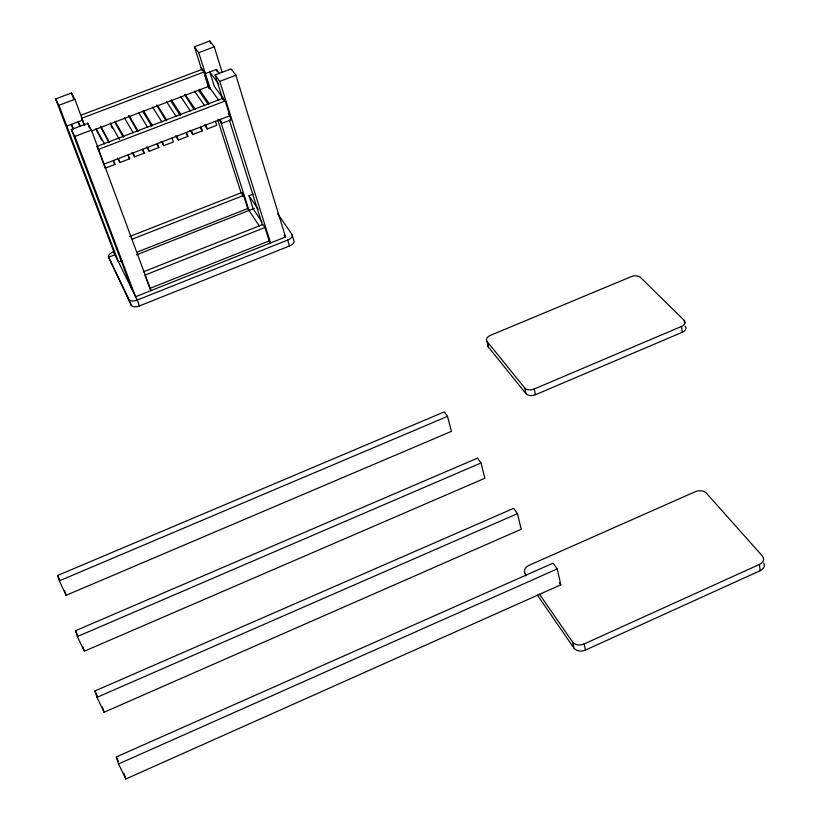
<?xml version="1.0" encoding="UTF-8"?>
<svg xmlns="http://www.w3.org/2000/svg" width="820" height="820" viewBox="0 0 820 820"><rect width="100%" height="100%" fill="white"/><g stroke="black" fill="none" stroke-linecap="round" stroke-linejoin="round"><path stroke-width="1.23" d="M537.356 595.033L573.918 648.077A8.661 6.406 -10.4 0 0 585.459 650.075L760.191 570.689A8.661 6.068 -3.8 0 0 763.666 562.93M539.519 594.223L572.544 641.988A8.682 6.406 -10.4 0 0 584.106 643.977L759.392 564.457A8.682 6.058 -3.9 0 0 762.354 556.011L706.348 493.086A8.2 5.494 -6.5 0 0 695.247 491.703L529.105 565.277A8.22 5.771 -12.3 0 0 525.159 573.447L525.743 575.845M125.788 779L560.808 584.824L557.221 568.926L553.059 563.145L116.286 756.962L118.541 763.943L125.788 779L123.902 773.168M118.541 763.943L557.221 568.926M104.099 712.231L521.182 529.249L517.461 513.638L513.658 508.338L94.956 690.983L97.016 697.348L104.099 712.231L102.377 706.922M97.016 697.348L517.461 513.638M77.357 636.556L481.022 462.962L484.845 478.275L84.286 651.234L77.357 636.556L75.481 630.734L477.527 458.103L481.022 462.962M486.977 341.335L524.749 388.024A7.236 4.448 -12 0 0 534.24 388.987L681.441 326.473A7.216 4.254 -8.3 0 0 684.228 320.374L640.328 277.293A6.888 3.915 -9.5 0 0 631.123 276.678L490.442 335.37A6.919 4.079 -12.9 0 0 486.977 341.335L488.289 346.932L526.009 393.743A7.216 4.459 -11.9 0 0 535.491 394.717L682.301 332.274A7.195 4.264 -8.2 0 0 685.079 326.165M66.112 595.299L451.41 431.371L447.515 416.355L444.286 411.876L57.625 575.486L59.347 580.837L66.112 595.299L64.718 591.005M59.347 580.837L447.515 416.355M291.971 234.417A6.97 3.608 -16.9 0 1 287.676 240.065L137.237 300.069A7.124 3.69 -20.1 0 1 128.976 299.372L108.588 257.265A6.826 3.382 -19.9 0 1 113.447 251.719L137.237 300.069L139.451 305.921L289.491 245.969A6.949 3.618 -16.9 0 0 293.765 240.311L291.971 234.417L277.467 213.466M264.993 227.488L144.945 275.12L149.875 288.404L269.206 240.875L264.993 227.488L262.954 224.434L143.274 271.871M222.804 99.333L215.117 74.979L231.066 68.921L235.873 75.214L285.565 236.97L135.597 296.737L74.886 136.417L71.34 129.519L87.75 123.287L91.43 130.124L150.993 290.598L149.875 288.414M137.042 252.16L247.742 208.536L243.56 195.437L241.664 192.597L129.457 236.611M121.913 260.586L118.469 261.939L58.896 105.319L55.616 98.923L71.442 92.968L74.856 99.312L84.685 125.634M136.571 254.805L254.2 208.413M132.204 239.163L243.56 195.437M262 222.025L253.165 208.823L249.013 195.713L253.185 194.073M113.478 160.474L114.933 164.441L105.226 168.172L103.761 164.205L229.866 115.784L228.38 113.713M117.496 158.106L119.925 162.524L129.611 158.803L128.176 154.826M132.082 152.51L134.583 156.886L144.238 153.176L142.834 149.199M146.626 146.923L149.199 151.269L158.824 147.569L157.44 143.592M161.13 141.358L163.774 145.663L173.368 141.973L172.015 137.996M175.583 135.802L178.299 140.076L187.862 136.397L186.54 132.42M190.004 130.267L192.782 134.511L202.325 130.841L201.023 126.854M204.375 124.753L207.234 128.955L216.746 125.296L215.465 121.309M218.714 119.248L221.636 123.42L231.117 119.771L225.203 100.962L98.287 149.486L97.231 147.508M96.698 146.513L223.194 98.195L223.911 100.47M74.886 136.417L91.43 130.124M215.117 74.979L219.791 81.334L235.873 75.214M91.727 130.841L208.751 86.346L204.139 71.904L81.641 118.285L84.317 125.46M81.354 115.066L202.273 69.321M66.809 126.126L82.625 120.14M219.432 73.575L216.388 69.464L205.389 73.626L201.033 67.619M58.896 105.319L74.856 99.312M214.235 46.843L209.776 41L194.371 46.791L198.717 52.685L214.235 46.843L222.189 72.344M218.837 84.327L209.797 71.965L214.379 86.428L222.302 97.365M221.861 96.35L226.556 102.828M207.614 84.767L218.735 100.276M559.424 582.887L560.808 584.824M199.188 89.288L209.407 103.843M198.983 91.092L208.485 104.642M194.463 91.081L204.6 105.677M525.159 573.447L526.594 575.527M284.171 234.93L285.565 236.97M185.269 94.577L195.242 109.255M193.674 108.978L184.479 94.423M249.013 195.713L258.146 209.254M180.523 96.381L190.414 111.089M200.203 127.674L202.325 130.841M247.343 207.942L259.51 226.269M268.529 239.86L270.579 242.945L219.791 81.334M171.298 99.886L181.035 114.677M171.216 101.649L180.256 115.435M166.542 101.7L176.197 116.532M186.488 134.275L187.862 136.397M157.296 105.216L166.788 120.12M166.091 120.847L156.61 105.021M152.53 107.02L161.94 121.975M143.254 110.546L152.499 125.583M143.285 112.278L151.874 126.28M138.477 112.371L147.631 127.438M156.856 144.33L158.824 147.569M129.17 115.907L138.17 131.056M137.627 131.723L128.576 115.671M124.384 117.731L133.291 132.922M142.321 149.906L144.238 153.176M115.056 121.268L123.799 136.55M115.2 122.959L123.328 137.186M110.249 123.102L119.525 139.513M111.028 125.87L112.268 128.074M128.371 156.599L129.611 158.803M100.891 126.659L109.388 142.055M108.998 142.66L100.388 126.393M96.073 128.494L104.478 143.93M96.299 130.144L101.711 140.097M113.734 162.227L114.933 164.441M80.462 126.29L78.115 121.842L79.468 125.439M73.646 128.873L71.34 124.414L73.154 129.201M55.616 98.923L114.943 254.764L108.588 257.265L131.21 305.204A7.103 3.7 -20.1 0 0 139.451 305.921M116.286 756.962L118.346 761.257M94.956 690.983L97.129 695.565M75.481 630.734L77.603 635.244M57.625 575.486L59.696 579.935M128.976 299.372L131.21 305.204M71.34 129.519L131.805 289.029M71.442 92.968L73.687 98.964M98.287 149.486L103.34 163.077M87.75 123.287L89.534 128.094M118.48 158.557L119.925 162.524M133.168 152.909L134.583 156.886M147.805 147.292L149.199 151.269M162.401 141.686L163.774 145.663M176.956 136.099L178.299 140.076M191.47 130.523L192.782 134.511M205.933 124.968L207.234 128.955M82.769 646.57L83.906 650.075M220.365 119.433L221.636 123.42M198.717 52.685L210.412 89.37M220.447 120.858L249.024 210.463M203.206 70.612L203.975 73.031M204.754 75.45L208.997 88.755M241.664 192.597L242.802 196.154M194.371 46.791L201.812 70.049M217.751 119.884L241.07 192.813M229.323 120.038L262.349 224.793M216.388 69.464L217.146 71.873M209.776 41L210.535 43.439M287.676 240.065L289.491 245.969M572.544 641.988L573.918 648.077M584.106 643.977L585.459 650.075M524.749 388.024L526.009 393.743M534.24 388.987L535.491 394.717M681.441 326.473L682.301 332.274M684.228 320.374L684.567 322.69M759.392 564.457L760.191 570.689M488.289 346.932A6.898 4.09 -12.9 0 1 488.166 343.764M110.772 262.954A6.806 3.403 -20 0 1 110.885 261.088"/></g></svg>
